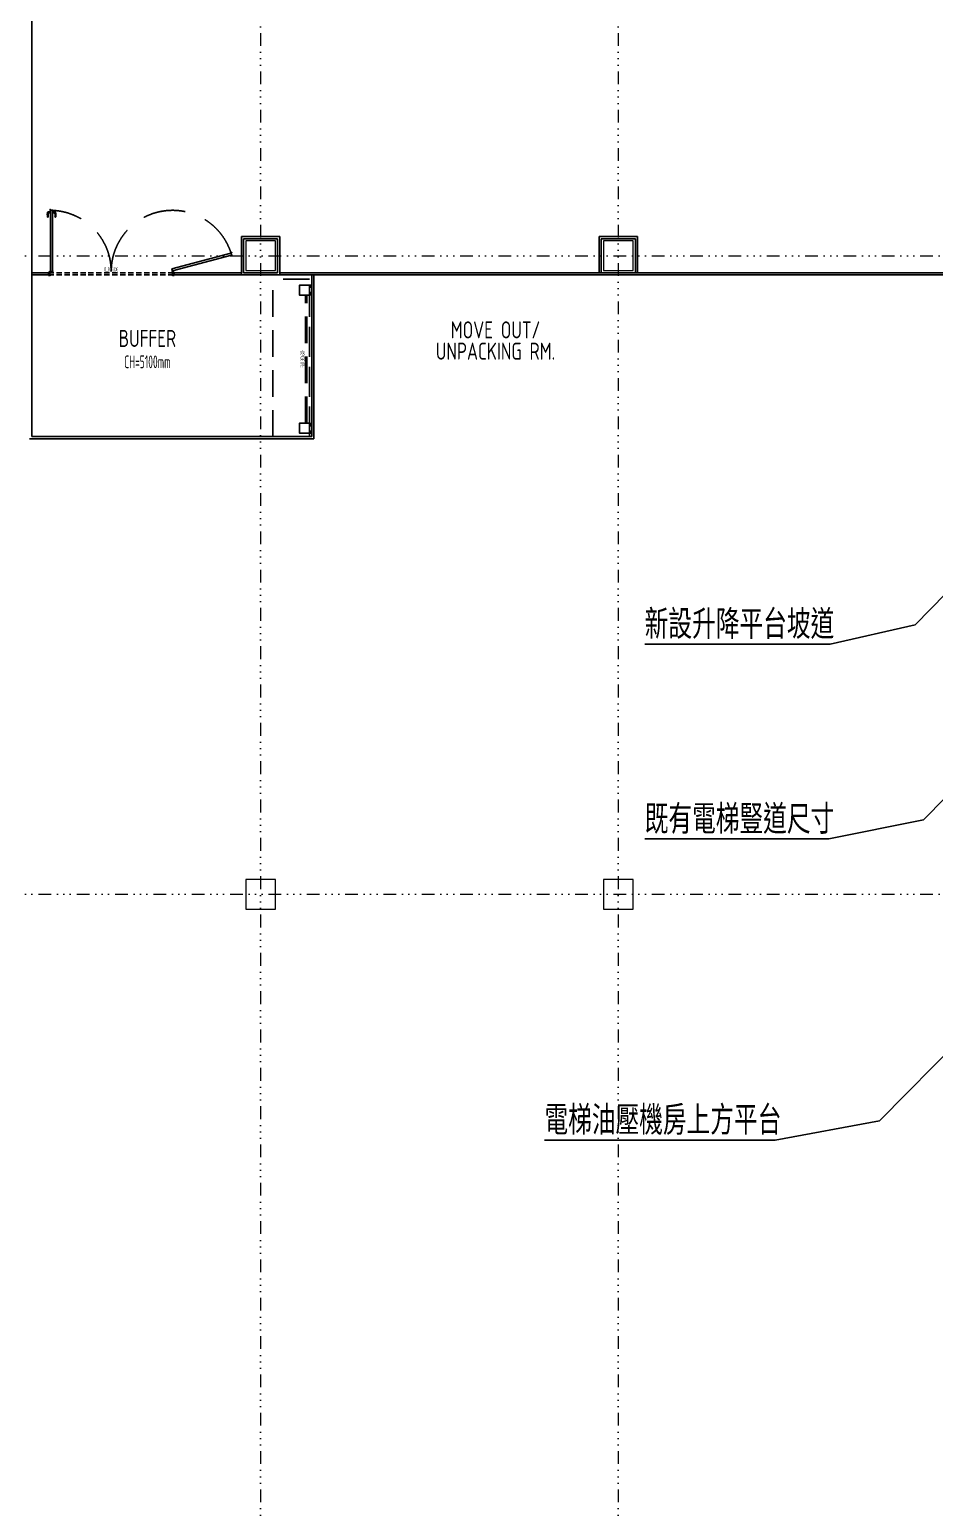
# Model space of a CAD drawing. Header units: millimetres. Extents: x -32710 to 654186, y -254124 to 420220.
# Drawn here: x 242175 to 263422, y 30550 to 65311 of the extents above; entities that cross this region are included whole.
import ezdxf
from ezdxf.enums import TextEntityAlignment as Align

# ---------------------------------------------------------------- set-up
doc = ezdxf.new("R2010")
doc.units = ezdxf.units.MM
doc.header["$LTSCALE"] = 1000
for name, pattern in [('H12PL1$0$JJP_三點線', [0.9, 0.3, -0.15, 0, -0.15, 0, -0.15, 0, -0.15]), ('XFDP10-Re$0$HIDDEN', [0.3, 0.2, -0.1]), ('XFDP10-Re$0$HIDDEN2', [0.1875, 0.125, -0.0625])]:
    doc.linetypes.add(name, pattern=pattern)
for name, color, linetype in [('H12PL1$0$A-TEXT-修改說明.50K', 252, 'Continuous'), ('H12PL1$0$S-COL', 252, 'Continuous'), ('H12PL1$0$S-GRID', 252, 'Continuous'), ('MD-20250424-增加TRAY與FS主管位置調整', 7, 'Continuous'), ('XFDP10-Re$0$A-CR-TT2', 1, 'Continuous'), ('XFDP10-Re$0$A-CR-TXT', 2, 'Continuous'), ('XFDP10-Re$0$A-Door (50K)', 2, 'Continuous'), ('XFDP10-Re$0$A-Door-Col', 9, 'Continuous'), ('XFDP10-Re$0$A-W-P1S (50K)', 2, 'Continuous'), ('XFDP10-Re$0$A-W-P2D (50K)', 2, 'Continuous'), ('XFDP10-Re$0$A-W-P4S (50K)', 2, 'Continuous')]:
    doc.layers.add(name, color=color, linetype=linetype)
doc.styles.add('H12PL1$0$Standard', font='Microsoft JhengHei.ttf', dxfattribs={"width": 0.8})
doc.styles.add('H12PL1$1$dim-txt', font='isocp.shx', dxfattribs={"width": 0.7, "bigfont": 'chineset.shx'})
doc.styles.add('XFDP10-Re$0$AA-TXT', font='isocp.shx', dxfattribs={"width": 0.8, "bigfont": 'china.shx'})
doc.dimstyles.new('H12PL1$1$ARCH-dim-2000', dxfattribs={"dimscale": 2000, "dimtxt": 0.3, "dimasz": 0.1, "dimexe": 0.1, "dimexo": 0.1, "dimgap": 0.05, "dimtad": 1, "dimdec": 0, "dimrnd": 0.5, "dimdsep": 46, "dimtxsty": 'H12PL1$1$dim-txt', "dimblk": 'H12PL1$1$_Dot', "dimcen": 2, "dimclrd": 256, "dimclre": 256, "dimclrt": 256, "dimadec": 0, "dimazin": 0, "dimtfac": 1, "dimtix": 1, "dimtmove": 2, "dimatfit": 3, "dimldrblk": 'H12PL1$1$_OBLIQUE', "dimfxl": 1, "dimtvp": 1, "dimtolj": 1, "dimarcsym": 0})

# ---------------------------------------------------------------- blocks, each defined once
blk = doc.blocks.new('H12PL1$1$_Dot')
blk = doc.blocks.new('H12PL1$1$_OBLIQUE')
at = {"color": 0, "linetype": 'ByBlock', "lineweight": -2}
blk.add_line((-0.5, -0.5), (0.5, 0.5), dxfattribs=at)
blk = doc.blocks.new('XFDP10-Re$0$High-speed Turbo_300x000')
at = {"layer": 'XFDP10-Re$0$A-Door-Col'}
h = blk.add_hatch(dxfattribs=at)
h.set_pattern_fill('ANSI33', color=256, scale=0.5, style=0)
h.set_pattern_definition([(45, (-7.8503, 41.1287), (-2.24506, 2.24506), []), (45, (-5.6053, 41.1287), (-2.24506, 2.24506), [1.5875, -0.79375])])
h.paths.add_polyline_path([(-24, 5), (-19, 5), (-19, 0), (-24, 0)])
h = blk.add_hatch(dxfattribs=at)
h.set_pattern_fill('ANSI33', color=256, scale=0.5, style=0)
h.set_pattern_definition([(45, (9.6497, 41.1277), (-2.24506, 2.24506), []), (45, (11.8947, 41.1277), (-2.24506, 2.24506), [1.5875, -0.79375])])
h.paths.add_polyline_path([(-6.5, 5), (-1.5, 5), (-1.5, 0), (-6.5, 0)])
h = blk.add_hatch(dxfattribs=at)
h.set_pattern_fill('ANSI33', color=256, scale=0.5, style=0)
h.set_pattern_definition([(135, (290.3503, 41.1277), (2.24506, 2.24506), []), (135, (288.1053, 41.1277), (2.24506, 2.24506), [1.5875, -0.79375])])
h.paths.add_polyline_path([(306.5, 5), (301.5, 5), (301.5, 0), (306.5, 0)])
h = blk.add_hatch(dxfattribs=at)
h.set_pattern_fill('ANSI33', color=256, scale=0.5, style=0)
h.set_pattern_definition([(135, (307.8503, 41.1287), (2.24506, 2.24506), []), (135, (305.6053, 41.1287), (2.24506, 2.24506), [1.5875, -0.79375])])
h.paths.add_polyline_path([(324, 5), (319, 5), (319, 0), (324, 0)])
at = {"color": 1, "linetype": 'XFDP10-Re$0$HIDDEN2', "ltscale": 0.5}
for p, q in [((-38, 0), (-38, -86)), ((332, 0), (-38, 0)), ((332, -86), (332, 0)), ((332, -86), (-38, -86))]:
    blk.add_line(p, q, dxfattribs=at)
at = {"linetype": 'XFDP10-Re$0$HIDDEN2', "ltscale": 0.5}
for p, q in [((300, -6.5), (0, -6.5)), ((300, -9.5), (0, -9.5))]:
    blk.add_line(p, q, dxfattribs=at)
at = {"linetype": 'Continuous'}
for points in [[(0, 0), (0, -23.5), (-24, -23.5), (-24, 0)], [(300, 0), (300, -23.5), (324, -23.5), (324, 0)]]:
    blk.add_lwpolyline(points, close=True, dxfattribs=at)
at = {"layer": 'XFDP10-Re$0$A-Door-Col', "linetype": 'XFDP10-Re$0$HIDDEN2', "ltscale": 0.5}
blk.add_lwpolyline([(-24, 5), (324, 5), (324, 0), (-24, 0)], close=True, dxfattribs=at)
at = {"layer": 'XFDP10-Re$0$A-Door-Col'}
for points in [[(-24, 5), (-19, 5), (-19, 0), (-24, 0)], [(-6.5, 5), (-1.5, 5), (-1.5, 0), (-6.5, 0)], [(306.5, 5), (301.5, 5), (301.5, 0), (306.5, 0)], [(324, 5), (319, 5), (319, 0), (324, 0)]]:
    blk.add_lwpolyline(points, close=True, dxfattribs=at)
at = {"color": 9, "style": 'XFDP10-Re$0$AA-TXT', "width": 0.45}
blk.add_attdef('300X000', text='', height=10, dxfattribs=at).set_placement((150, -16.5), align=Align.MIDDLE)
blk = doc.blocks.new('XFDP10-Re$0$Door-D300_90+180')
for p, q in [((10, 146.5), (10.8, 146.5)), ((10, 141.6), (10, 146.5)), ((10.8, 141.6), (10, 141.6)), ((10.8, 146.5), (10.8, 141.6)), ((10.8, 145.2), (14.8, 145.2)), ((14.8, 143), (10.8, 143)), ((14.8, 145.2), (16.2, 145.1))]:
    blk.add_line(p, q)
for points in [[(4.2, 145.2), (0.2, 145.2), (-1.2, 145.1, 0.327495), (-2, 144.4, 0.089847), (-2.2, 133.7, 1.144881), (-0.3, 134.1, -0.137079), (-0.3, 142.4, -0.349357), (0.2, 143), (4.2, 143)], [(4.1, 149.1), (4.1, 150.9), (4.1, 149.1), (10.7, 149.1), (10.7, 149), (10.3, 149), (10.3, 147.9, -0.414214), (10.2, 147.8), (10, 147.8), (10, 147.9), (10.1, 147.9), (10.1, 148.9), (10, 148.9), (10, 5.5), (10.1, 5.5), (10.1, 6.5), (10, 6.5), (10, 6.6), (10.2, 6.6, -0.414214), (10.3, 6.5), (10.3, 5.4, -0.414214), (10.2, 5.3), (4.8, 5.3, -0.414214), (4.7, 5.4), (4.7, 6.5, -0.414214), (4.8, 6.6), (5, 6.6), (5, 6.5), (4.9, 6.5), (4.9, 5.5), (5, 5.5), (5, 148.9), (4.9, 148.9), (4.9, 147.9), (5, 147.9), (5, 147.8), (4.8, 147.8, -0.414214), (4.7, 147.9), (4.7, 148.9), (3.9, 148.9, -0.414214), (3.9, 148.9), (3.9, 151.1, -0.414214), (3.9, 151.2), (4.7, 151.2), (4.7, 150.9), (4.1, 150.9)], [(428.7, 49.5), (430.4, 50), (428.7, 49.5), (430.4, 43.1), (430.2, 43.1), (430.1, 43.5), (429.1, 43.2, -0.414214), (429, 43.3), (428.9, 43.4), (429, 43.5), (429.1, 43.4), (430, 43.6), (430, 43.8), (291.5, 6.7), (291.6, 6.5), (292.5, 6.8), (292.5, 6.9), (292.6, 6.9), (292.6, 6.8, -0.414214), (292.6, 6.7), (291.5, 6.4, -0.414214), (291.3, 6.5), (290, 11.6, -0.414214), (290.1, 11.7), (291.1, 12, -0.414214), (291.3, 11.9), (291.3, 11.8), (291.2, 11.8), (291.2, 11.9), (290.2, 11.6), (290.2, 11.5), (428.7, 48.6), (428.6, 48.7), (427.7, 48.5), (427.7, 48.4), (427.6, 48.3), (427.6, 48.5, -0.414214), (427.7, 48.6), (428.6, 48.9), (428.4, 49.6, -0.414214), (428.4, 49.7), (430.6, 50.3, -0.414214), (430.6, 50.2), (430.8, 49.5), (430.6, 49.4), (430.4, 50)], [(4.7, -2.1, 0.306748), (4.5, -1.7), (4.1, -1.7, 0.306748), (3.9, -2.1), (4, -2.1, -0.414214), (4.1, -2.2), (4.1, -2.2), (4, -2.2), (4, -2.9), (4.6, -2.9), (4.6, -2.2), (4.5, -2.2), (4.5, -2.2, -0.414214), (4.6, -2.1), (4.7, -2.1), (4.8, -2.1, -0.414214), (5, -2.3), (5, -2.9, -0.320245), (4.7, -3.4), (3, -4), (0.6, -4, -0.414214), (0, -3.4), (0, 3.4, -0.414214), (0.6, 4), (3, 4), (3, 0), (3, -1.4, 0.414214), (3.7, -2.1), (3.9, -2.1)], [(290.3, -2.1, -0.306748), (290.5, -1.7), (290.9, -1.7, -0.306748), (291.1, -2.1), (291, -2.1, 0.414214), (290.9, -2.2), (290.9, -2.2), (291, -2.2), (291, -2.9), (290.4, -2.9), (290.4, -2.2), (290.5, -2.2), (290.5, -2.2, 0.414214), (290.4, -2.1), (290.3, -2.1), (290.2, -2.1, 0.414214), (290, -2.3), (290, -2.9, 0.320245), (290.3, -3.4), (292, -4), (294.4, -4, 0.414214), (295, -3.4), (295, 3.4, 0.414214), (294.4, 4), (292, 4), (292, 0), (292, -1.4, -0.414214), (291.3, -2.1), (291.1, -2.1)]]:
    blk.add_lwpolyline(points, format="xyb")
blk.add_lwpolyline([(5, 141.6), (5, 146.5), (4.2, 146.5), (4.2, 141.6)], close=True)
at = {"ltscale": 500}
for points in [[(3.3, 0.1), (3.3, 4.6), (3, 4.6), (3, 0.1)], [(8.5, 5.3), (4, 5.3), (4, 5.5), (8.5, 5.5)], [(290.4, 10), (291.6, 5.7), (291.8, 5.7), (290.6, 10.1)], [(291.7, 0.1), (291.7, 4.6), (292, 4.6), (292, 0.1)]]:
    blk.add_lwpolyline(points, close=True, dxfattribs=at)
at = {"linetype": 'XFDP10-Re$0$HIDDEN', "ltscale": 0.5}
for centre, start, end in [((3.5, 5.1), 0, 86.9301), ((291.5, 5.1), 18.4329, 180)]:
    blk.add_arc(centre, 144, start, end, dxfattribs=at)
at = {"extrusion": (0, 0, -1)}
for centre, major_axis, start_param, end_param in [((14.7, 142.4), (-0.417, 0.417), 0.901482, 2.245889), ((0.4, 138.3), (10.9, 10.9), 0.51383, 1.058752), ((16.1, 144.2), (-0.624, 0.624), 0.866962, 2.13291), ((-12.5, 138.4), (21.3, 21.3), 0.585307, 0.943734), ((16.2, 133.8), (0.707, 0.707), 0.872811, 4.284184)]:
    blk.add_ellipse(centre, major_axis=major_axis, ratio=1, start_param=start_param, end_param=end_param, dxfattribs=at)
at = {"ltscale": 500, "extrusion": (0, 0, -1)}
blk.add_ellipse((3.5, 5.1), major_axis=(0.495, 0.495), ratio=1, start_param=3.926991, end_param=10.210176, dxfattribs=at)
at = {"ltscale": 500}
blk.add_ellipse((291.5, 5.1), major_axis=(-0.495, 0.495), ratio=1, start_param=3.926991, end_param=10.210176, dxfattribs=at)
at = {"color": 9, "style": 'XFDP10-Re$0$AA-TXT', "width": 0.45}
blk.add_attdef('100x240', text='', height=10, dxfattribs=at).set_placement((147.5, 10), align=Align.MIDDLE)
blk = doc.blocks.new('XFDP10-Re')
at = {"layer": 'XFDP10-Re$0$A-W-P1S (50K)'}
for p, q in [((217950, 60450), (218850, 60450)), ((217950, 59550), (217950, 60450)), ((218000, 60400), (218800, 60400)), ((218000, 59600), (218000, 60400)), ((218800, 60400), (218800, 59600)), ((218850, 60450), (218850, 59550)), ((226350, 60450), (227250, 60450)), ((226350, 59600), (226350, 60450)), ((226400, 60400), (227200, 60400)), ((226400, 59600), (226400, 60400)), ((227200, 59600), (227200, 60400)), ((227250, 59600), (227250, 60450)), ((213416.51, 59600, 0), (213416.51, 59550, 0)), ((216366.51, 59600, 0), (216366.51, 59550, 0)), ((218850, 59550), (217950, 59550)), ((218800, 59600), (218000, 59600))]:
    blk.add_line(p, q, dxfattribs=at)
at = {"layer": 'XFDP10-Re$0$A-W-P2D (50K)'}
for p, q in [((213416.51, 59600, 0), (213025, 59600, 0)), ((213416.51, 59550, 0), (213025, 59550, 0)), ((216366.51, 59600, 0), (217950, 59600, 0)), ((216366.51, 59550, 0), (217950, 59550, 0)), ((218850, 59600, 0), (238875.45, 59600, 0)), ((218850, 59550, 0), (238875.45, 59550, 0))]:
    blk.add_line(p, q, dxfattribs=at)
at = {"layer": 'XFDP10-Re$0$A-W-P2D (50K)', "linetype": 'XFDP10-Re$0$HIDDEN2'}
for p, q in [((213416.51, 59600, 0), (216366.51, 59600, 0)), ((213416.51, 59550, 0), (216366.51, 59550, 0))]:
    blk.add_line(p, q, dxfattribs=at)
at = {"layer": 'XFDP10-Re$0$A-W-P4S (50K)'}
for p, q in [((213025, 55750, 0), (213025, 74375, 0)), ((219600.5, 59550, 0), (219600.5, 55750, 0)), ((219650.5, 59550, 0), (219650.5, 55700, 0)), ((212975, 55700, 0), (219650.5, 55700, 0)), ((213025, 55750, 0), (219600.5, 55750, 0))]:
    blk.add_line(p, q, dxfattribs=at)
at = {"layer": 'XFDP10-Re$0$A-Door (50K)', "xscale": 10, "yscale": 10, "zscale": 10}
blk.add_blockref('XFDP10-Re$0$Door-D300_90+180', (213416.51, 59575, 0), dxfattribs=at).add_auto_attribs({'100x240': 'D_300x300'})
at = {"layer": 'XFDP10-Re$0$A-Door (50K)'}
ref = blk.add_blockref('XFDP10-Re$0$High-speed Turbo_300x000', (219550.49, 59069.72, 0), dxfattribs=dict(at, xscale=10, yscale=10, zscale=10, rotation=270))
ref.add_attrib('300X000', 'FAU_300x300', dxfattribs={"layer": '0', "color": 9, "height": 100, "rotation": 270, "style": 'XFDP10-Re$0$AA-TXT', "text_generation_flag": 6, "width": 0.45}).set_placement((219385.49, 57569.72, 0), align=Align.MIDDLE)
at = {"layer": 'XFDP10-Re$0$A-CR-TT2', "style": 'XFDP10-Re$0$AA-TXT', "width": 0.6}
blk.add_text('CH=5100mm', height=300, dxfattribs=at).set_placement((215741.75, 57507.16, 0), align=Align.MIDDLE)
at = {"layer": 'XFDP10-Re$0$A-CR-TXT', "style": 'XFDP10-Re$0$AA-TXT', "width": 0.8}
for s, p in [('MOVE OUT/', (223916.18, 58057.16)), ('UNPACKING RM.', (223916.18, 57557.16))]:
    blk.add_text(s, height=400, dxfattribs=at).set_placement(p, align=Align.CENTER)
blk.add_text('BUFFER', height=400, dxfattribs=at).set_placement((215741.75, 58057.16, 0), align=Align.MIDDLE)
blk = doc.blocks.new('H12PL1')
at = {"layer": 'H12PL1$0$S-COL', "lineweight": 0, "flags": 128}
for points in [[(218050, 59650), (218750, 59650), (218750, 60350), (218050, 60350)], [(226450, 59650), (227150, 59650), (227150, 60350), (226450, 60350)], [(218050, 44650), (218750, 44650), (218750, 45350), (218050, 45350)], [(226450, 44650), (227150, 44650), (227150, 45350), (226450, 45350)]]:
    blk.add_lwpolyline(points, close=True, dxfattribs=at)
at = {"layer": 'H12PL1$0$S-GRID', "linetype": 'H12PL1$0$JJP_三點線', "lineweight": 0}
for p, q in [((218400, 128250), (218400, -28000)), ((226800, 128250), (226800, -28000)), ((-29000, 60000), (289600, 60000)), ((-29000, 45000), (289600, 45000))]:
    blk.add_line(p, q, dxfattribs=at)
blk.add_blockref('XFDP10-Re', (0, 0))
at = {"layer": 'H12PL1$0$A-TEXT-修改說明.50K', "linetype": 'Continuous', "lineweight": 0, "char_height": 600, "attachment_point": 4, "style": 'H12PL1$0$Standard'}
for s, insert in [('\\A1;{\\W0.68;新設升降平台坡道}', (227419, 51330.7)), ('\\A1;{\\W0.68;既有電梯豎道尺寸}', (227419, 46750.3)), ('\\A1;{\\W0.68;電梯油壓機房上方平台}', (225064.3, 39680.2))]:
    blk.add_mtext(s, dxfattribs=dict(at, insert=insert))
at = {"layer": 'H12PL1$0$A-TEXT-修改說明.50K', "lineweight": 0, "annotation_type": 0, "has_hookline": 1, "hookline_direction": 1}
for points, text_width in [([(234850, 52434.1), (233769.3, 51330.7), (231772.9, 50878)], 4253.8), ([(235550, 48358), (233966.5, 46750.3), (231745.5, 46299.2)], 4226.4), ([(234850, 41621.3), (232935.1, 39680.2), (230479.4, 39227.1)], 5315.1)]:
    blk.add_leader(points, dimstyle='H12PL1$1$ARCH-dim-2000', dxfattribs=dict(at, text_width=text_width))

msp = doc.modelspace()

# ---------------------------------------------------------------- block references
at = {"layer": 'MD-20250424-增加TRAY與FS主管位置調整', "color": 8}
msp.add_blockref('H12PL1', (29200, 0), dxfattribs=at)

doc.saveas('drawing.dxf')
